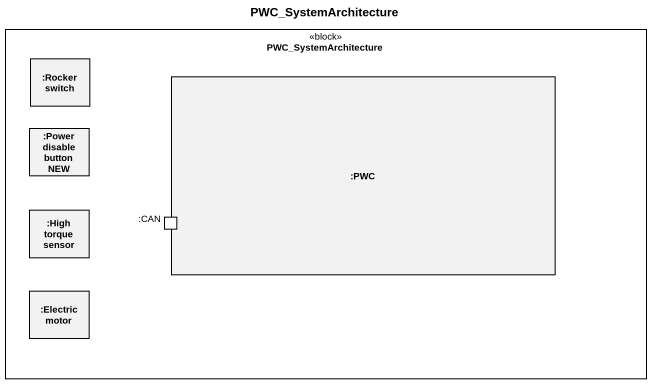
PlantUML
@startuml
title PWC_SystemArchitecture
rectangle PWC_SystemArchitecture <<block>> {
  rectangle ":Rocker switch" as Rocker_switch
  rectangle ":PWC" as PWC {
    port ":CAN" as CAN
  }
  rectangle ":Power disable button NEW" as Power_disable_button_NEW
  rectangle ":High torque sensor" as High_torque_sensor
  rectangle ":Electric motor" as Electric_motor
}
@enduml
